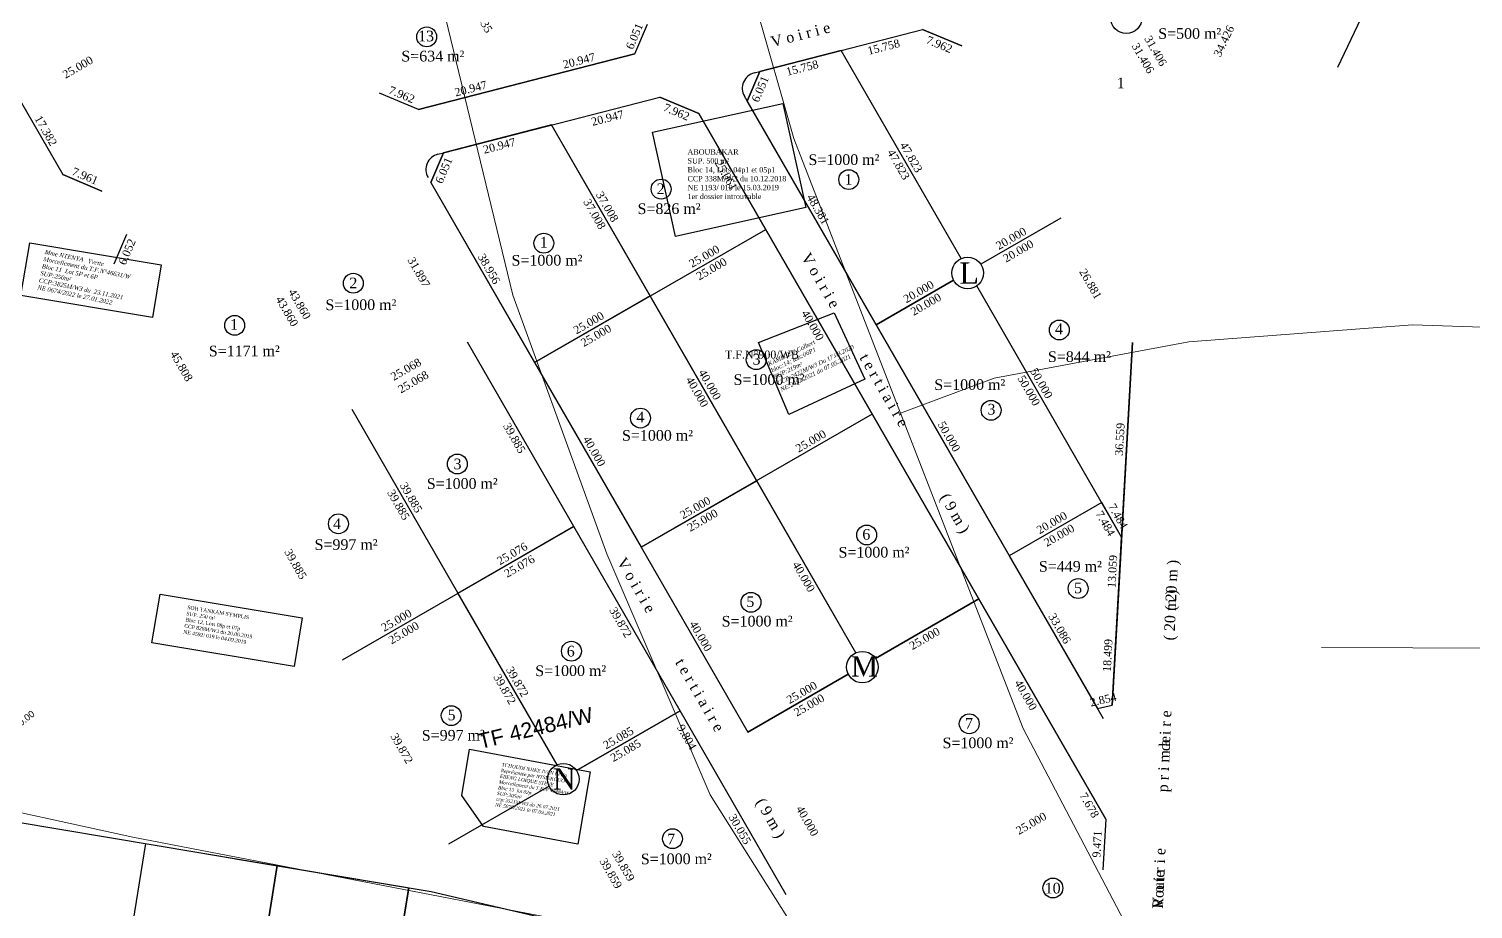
# Model space of a CAD drawing. Header units: millimetres. Extents: x 587399 to 927168, y 438565 to 1444955.
# Drawn here: x 589173 to 589443.7, y 444734.9 to 444899.9 of the extents above; entities that cross this region are included whole.
import ezdxf
from ezdxf.enums import TextEntityAlignment as Align

# ---------------------------------------------------------------- set-up
doc = ezdxf.new("R2010")
doc.units = ezdxf.units.MM
doc.header["$LTSCALE"] = 2
for name, color, linetype in [('Cotation Courbes de niveau', 1, 'Continuous'), ('Cotation Linéaire', 255, 'Continuous'), ('Cotation Surface', 7, 'Continuous'), ('Div_Cont', 1, 'Continuous'), ('ECHANGEUR_PONT', 255, 'Continuous'), ('end maj 26 02 2021', 7, 'Continuous'), ('MAJ AOUT 2021', 7, 'Continuous'), ('MAJ_AVRIL_2021', 7, 'Continuous')]:
    doc.layers.add(name, color=color, linetype=linetype)
doc.layers.add('Numérotation', color=6, linetype='Continuous', lineweight=9)
doc.layers.add('Roads_others', color=24, linetype='Continuous', lineweight=9)
doc.styles.get("Standard").update_dxf_attribs({"font": 'arial.ttf'})
doc.styles.add('Times 1.0', font='times.ttf', dxfattribs={"width": 0.99, "height": 1})
doc.styles.add('Times 1.5', font='times.ttf', dxfattribs={"width": 0.99, "height": 0.75})
doc.styles.add('Times 5.0', font='times.ttf', dxfattribs={"width": 0.99, "height": 2.5})

msp = doc.modelspace()

# ---------------------------------------------------------------- linework, layer by layer
at = {"color": 7}
for p, q in [((589429.254, 444915.595), (589418.341, 444892.657)), ((589429.254, 444915.595), (589418.341, 444892.657)), ((589286.623, 444895.21), (589288.968, 444900.788)), ((589286.623, 444895.21), (589288.968, 444900.788)), ((589286.623, 444895.21), (589288.968, 444900.788)), ((589286.623, 444895.21), (589288.968, 444900.788)), ((589286.623, 444895.21), (589288.968, 444900.788)), ((589310.018, 444891.936), (589340.541, 444899.787)), ((589310.018, 444891.936), (589340.541, 444899.787)), ((589347.88, 444896.701), (589340.541, 444899.787)), ((589347.88, 444896.701), (589340.541, 444899.787)), ((589347.88, 444896.701), (589340.541, 444899.787)), ((589347.88, 444896.701), (589340.541, 444899.787)), ((589347.88, 444896.701), (589340.541, 444899.787)), ((589246.049, 444884.773), (589286.623, 444895.21)), ((589246.049, 444884.773), (589286.623, 444895.21)), ((589246.049, 444884.773), (589286.623, 444895.21)), ((589246.049, 444884.773), (589286.623, 444895.21)), ((589246.049, 444884.773), (589286.623, 444895.21)), ((589347.776, 444856.828), (589325.279, 444895.861)), ((589347.776, 444856.828), (589325.279, 444895.861)), ((589307.673, 444886.358), (589310.018, 444891.936)), ((589307.673, 444886.358), (589310.018, 444891.936)), ((589307.673, 444886.358), (589310.018, 444891.936)), ((589307.673, 444886.358), (589310.018, 444891.936)), ((589307.673, 444886.358), (589310.018, 444891.936)), ((589308.999, 444891.673), (589310.018, 444891.936)), ((589246.049, 444884.773), (589238.71, 444887.859)), ((589246.049, 444884.773), (589238.71, 444887.859)), ((589246.049, 444884.773), (589238.71, 444887.859)), ((589246.049, 444884.773), (589238.71, 444887.859)), ((589246.049, 444884.773), (589238.71, 444887.859)), ((589250.713, 444876.68), (589291.287, 444887.117)), ((589250.713, 444876.68), (589291.287, 444887.117)), ((589298.626, 444884.031), (589291.287, 444887.117)), ((589298.626, 444884.031), (589291.287, 444887.117)), ((589298.626, 444884.031), (589291.287, 444887.117)), ((589298.626, 444884.031), (589291.287, 444887.117)), ((589298.626, 444884.031), (589291.287, 444887.117)), ((589374.438, 444770.515), (589307.147, 444887.27)), ((589373.32, 444772.454), (589307.673, 444886.358)), ((589373.32, 444772.454), (589307.673, 444886.358)), ((589374.896, 444751.697), (589298.626, 444884.031)), ((589374.896, 444751.697), (589298.626, 444884.031)), ((589374.896, 444751.697), (589298.626, 444884.031)), ((589374.896, 444751.697), (589298.626, 444884.031)), ((589374.896, 444751.697), (589298.626, 444884.031)), ((589328.044, 444782.923), (589271, 444881.898)), ((589328.044, 444782.923), (589271, 444881.898)), ((589250.713, 444876.68), (589248.368, 444871.102)), ((589250.713, 444876.68), (589248.368, 444871.102)), ((589250.713, 444876.68), (589248.368, 444871.102)), ((589250.713, 444876.68), (589248.368, 444871.102)), ((589250.713, 444876.68), (589248.368, 444871.102)), ((589249.694, 444876.417), (589250.713, 444876.68)), ((589186.688, 444869.503), (589179.35, 444872.589)), ((589186.688, 444869.503), (589179.35, 444872.589)), ((589186.688, 444869.503), (589179.35, 444872.589)), ((589186.688, 444869.503), (589179.35, 444872.589)), ((589186.688, 444869.503), (589179.35, 444872.589)), ((589189.004, 444855.831), (589191.35, 444861.409)), ((589189.004, 444855.831), (589191.35, 444861.409)), ((589189.004, 444855.831), (589191.35, 444861.409)), ((589189.004, 444855.831), (589191.35, 444861.409)), ((589189.004, 444855.831), (589191.35, 444861.409)), ((589377.864, 444804.623), (589350.719, 444851.722)), ((589377.864, 444804.623), (589350.719, 444851.722)), ((589379.91, 444841.125), (589377.133, 444791.584)), ((589379.91, 444841.125), (589377.133, 444791.584)), ((589379.91, 444841.125), (589377.133, 444791.584)), ((589379.91, 444841.125), (589377.133, 444791.584)), ((589379.91, 444841.125), (589377.133, 444791.584)), ((589377.133, 444791.584), (589376.097, 444773.114)), ((589377.133, 444791.584), (589376.097, 444773.114)), ((589377.133, 444791.584), (589376.097, 444773.114)), ((589377.133, 444791.584), (589376.097, 444773.114)), ((589377.133, 444791.584), (589376.097, 444773.114)), ((589373.32, 444772.454), (589376.097, 444773.114)), ((589373.32, 444772.454), (589376.097, 444773.114)), ((589373.32, 444772.454), (589376.097, 444773.114)), ((589373.32, 444772.454), (589376.097, 444773.114)), ((589373.32, 444772.454), (589376.097, 444773.114)), ((589374.896, 444751.697), (589374.366, 444742.24)), ((589374.896, 444751.697), (589374.366, 444742.24)), ((589374.896, 444751.697), (589374.366, 444742.24)), ((589374.896, 444751.697), (589374.366, 444742.24)), ((589374.896, 444751.697), (589374.366, 444742.24))]:
    msp.add_line(p, q, dxfattribs=at)
for p, q in [((589170.257, 444751.276), (589248.427, 444738.176)), ((589189.062, 444710.872), (589194.913, 444747.144)), ((589213.62, 444706.124), (589219.57, 444743.012)), ((589219.57, 444743.012), (589213.62, 444706.124)), ((589213.62, 444706.124), (589219.57, 444743.012)), ((589236.874, 444693.296), (589244.227, 444738.88)), ((589236.874, 444693.296), (589244.227, 444738.88)), ((589244.226, 444738.876), (589236.874, 444693.296)), ((589248.427, 444738.176), (589306.067, 444724.676))]:
    msp.add_line(p, q)
at = {"color": 1, "lineweight": 30}
for p, q in [((589205.923, 444745.298), (589244.226, 444738.876)), ((589211.747, 444744.291), (589248.427, 444738.176)), ((589248.427, 444738.176), (589306.067, 444724.676))]:
    msp.add_line(p, q, dxfattribs=at)
at = {"color": 7, "flags": 128}
for points in [[(589373.32, 444772.454), (589307.673, 444886.358), (589310.018, 444891.936), (589340.541, 444899.787), (589347.88, 444896.701)], [(589373.32, 444772.454), (589307.673, 444886.358), (589310.018, 444891.936), (589340.541, 444899.787), (589347.88, 444896.701)], [(589286.623, 444895.21), (589246.049, 444884.773)], [(589286.623, 444895.21), (589246.049, 444884.773)], [(589248.368, 444871.102), (589250.713, 444876.68), (589291.287, 444887.117), (589298.626, 444884.031), (589374.896, 444751.697)], [(589248.368, 444871.102), (589250.713, 444876.68), (589291.287, 444887.117), (589298.626, 444884.031), (589374.896, 444751.697)], [(589373.32, 444772.454), (589376.097, 444773.114), (589379.91, 444841.125)], [(589373.32, 444772.454), (589376.097, 444773.114), (589379.91, 444841.125)]]:
    msp.add_lwpolyline(points, dxfattribs=at)
at = {"color": 1, "flags": 128}
msp.add_lwpolyline([(589173.162, 444859.782), (589197.822, 444855.648), (589196.185, 444845.785), (589171.509, 444849.921)], close=True, dxfattribs=at)
msp.add_lwpolyline([(589173.162, 444859.782), (589197.822, 444855.648), (589196.185, 444845.785), (589171.509, 444849.921)], close=True, dxfattribs=at)
msp.add_lwpolyline([(589173.162, 444859.782), (589197.822, 444855.648), (589196.185, 444845.785), (589171.509, 444849.921)], close=True, dxfattribs=at)
at = {"flags": 128}
msp.add_lwpolyline([(589170.258, 444751.285), (589248.427, 444738.172), (589306.062, 444724.671), (589306.807, 444720.706), (589257.977, 444687.356), (589248.457, 444686.906), (589209.647, 444708.316), (589164.237, 444713.956), (589170.257, 444751.276)], dxfattribs=at)
at = {"color": 7}
for centre, radius in [((589378.723, 444902.021), 2.96), ((589378.723, 444902.021), 2.96), ((589247.588, 444898.409), 1.862), ((589247.588, 444898.409), 1.862), ((589326.709, 444871.646), 1.862), ((589326.709, 444871.646), 1.862), ((589291.536, 444869.859), 1.862), ((589291.536, 444869.859), 1.862), ((589269.546, 444859.716), 1.862), ((589269.546, 444859.716), 1.862), ((589349.003, 444854.134), 2.96), ((589349.003, 444854.134), 2.96), ((589233.833, 444852.214), 1.862), ((589233.833, 444852.214), 1.862), ((589211.59, 444844.312), 1.862), ((589211.59, 444844.312), 1.862), ((589366.176, 444843.456), 1.862), ((589366.176, 444843.456), 1.862), ((589309.357, 444837.872), 1.862), ((589309.357, 444837.872), 1.862), ((589353.392, 444828.39), 1.862), ((589353.392, 444828.39), 1.862), ((589287.657, 444826.929), 1.862), ((589287.657, 444826.929), 1.862), ((589253.33, 444818.316), 1.862), ((589253.33, 444818.316), 1.862), ((589231.04, 444807.105), 1.862), ((589231.04, 444807.105), 1.862), ((589330.074, 444805.01), 1.862), ((589330.074, 444805.01), 1.862), ((589369.709, 444794.966), 1.862), ((589369.709, 444794.966), 1.862), ((589308.378, 444792.388), 1.862), ((589308.378, 444792.388), 1.862), ((589274.714, 444783.219), 1.862), ((589274.714, 444783.219), 1.862), ((589329.271, 444780.229), 2.96), ((589329.271, 444780.229), 2.96), ((589252.191, 444771.138), 1.862), ((589252.191, 444771.138), 1.862), ((589349.294, 444769.605), 1.862), ((589349.294, 444769.605), 1.862), ((589273.185, 444759.219), 2.96), ((589273.185, 444759.219), 2.96), ((589293.665, 444748.056), 1.862), ((589293.665, 444748.056), 1.862), ((589364.976, 444738.812), 1.862), ((589364.976, 444738.812), 1.862)]:
    msp.add_circle(centre, radius, dxfattribs=at)
for centre in [(589309.746, 444888.768), (589250.441, 444873.512)]:
    msp.add_arc(centre, 3, 104.42616, 209.95669, dxfattribs=at)
at = {"layer": 'Div_Cont', "color": 7}
for p, q in [((589325.279, 444895.861), (589310.018, 444891.936)), ((589325.279, 444895.861), (589310.018, 444891.936)), ((589310.018, 444891.936), (589307.673, 444886.358)), ((589310.018, 444891.936), (589307.673, 444886.358)), ((589170.673, 444887.651), (589179.35, 444872.589)), ((589170.673, 444887.651), (589179.35, 444872.589)), ((589271, 444881.898), (589250.713, 444876.68)), ((589271, 444881.898), (589250.713, 444876.68)), ((589289.48, 444849.834), (589271, 444881.898)), ((589289.48, 444849.834), (589271, 444881.898)), ((589250.713, 444876.68), (589248.368, 444871.102)), ((589250.713, 444876.68), (589248.368, 444871.102)), ((589179.35, 444872.589), (589186.688, 444869.503)), ((589179.35, 444872.589), (589186.688, 444869.503)), ((589248.368, 444871.102), (589267.82, 444837.351)), ((589248.368, 444871.102), (589267.82, 444837.351)), ((589366.488, 444864.414), (589351.475, 444855.762)), ((589366.488, 444864.414), (589351.475, 444855.762)), ((589267.82, 444837.351), (589311.14, 444862.318)), ((589267.82, 444837.351), (589311.14, 444862.318)), ((589346.355, 444852.811), (589331.832, 444844.44)), ((589346.355, 444852.811), (589331.832, 444844.44)), ((589275.165, 444806.583), (589255.249, 444841.14)), ((589275.165, 444806.583), (589255.249, 444841.14)), ((589233.529, 444828.622), (589271.958, 444761.913)), ((589233.529, 444828.622), (589271.958, 444761.913)), ((589331.114, 444827.662), (589287.794, 444802.695)), ((589331.114, 444827.662), (589287.794, 444802.695)), ((589328.044, 444782.923), (589309.454, 444815.178)), ((589328.044, 444782.923), (589309.454, 444815.178)), ((589374.127, 444811.107), (589356.799, 444801.12)), ((589374.127, 444811.107), (589356.799, 444801.12)), ((589377.864, 444804.623), (589374.127, 444811.107)), ((589377.864, 444804.623), (589374.127, 444811.107)), ((589231.779, 444781.578), (589275.165, 444806.583)), ((589231.779, 444781.578), (589275.165, 444806.583)), ((589287.794, 444802.695), (589307.768, 444768.038)), ((589287.794, 444802.695), (589307.768, 444768.038)), ((589377.133, 444791.584), (589377.864, 444804.623)), ((589377.133, 444791.584), (589377.864, 444804.623)), ((589356.799, 444801.12), (589373.32, 444772.454)), ((589356.799, 444801.12), (589373.32, 444772.454)), ((589331.743, 444781.857), (589351.088, 444793.006)), ((589351.088, 444793.006), (589331.743, 444781.857)), ((589331.743, 444781.857), (589351.088, 444793.006)), ((589351.088, 444793.006), (589331.743, 444781.857)), ((589376.097, 444773.114), (589377.133, 444791.584)), ((589376.097, 444773.114), (589377.133, 444791.584)), ((589307.768, 444768.038), (589326.623, 444778.906)), ((589326.623, 444778.906), (589307.768, 444768.038)), ((589307.768, 444768.038), (589326.623, 444778.906)), ((589326.623, 444778.906), (589307.768, 444768.038)), ((589373.32, 444772.454), (589376.097, 444773.114)), ((589373.32, 444772.454), (589376.097, 444773.114)), ((589295.075, 444772.038), (589275.657, 444760.847)), ((589295.075, 444772.038), (589275.657, 444760.847)), ((589314.978, 444737.504), (589295.075, 444772.038)), ((589314.978, 444737.504), (589295.075, 444772.038)), ((589270.537, 444757.896), (589251.681, 444747.029)), ((589270.537, 444757.896), (589251.681, 444747.029))]:
    msp.add_line(p, q, dxfattribs=at)
at = {"layer": 'Div_Cont', "color": 7, "flags": 128}
for points in [[(589347.776, 444856.828), (589325.279, 444895.861), (589310.018, 444891.936), (589307.673, 444886.358), (589331.832, 444844.44), (589346.355, 444852.811)], [(589347.776, 444856.828), (589325.279, 444895.861), (589310.018, 444891.936), (589307.673, 444886.358), (589331.832, 444844.44), (589346.355, 444852.811)], [(589275.657, 444760.847), (589295.075, 444772.038), (589275.165, 444806.583), (589253.439, 444794.062), (589271.958, 444761.913)], [(589275.657, 444760.847), (589295.075, 444772.038), (589275.165, 444806.583), (589253.439, 444794.062), (589271.958, 444761.913)]]:
    msp.add_lwpolyline(points, dxfattribs=at)
for points in [[(589309.454, 444815.178), (589271, 444881.898), (589250.713, 444876.68), (589248.368, 444871.102), (589287.794, 444802.695)], [(589309.454, 444815.178), (589271, 444881.898), (589250.713, 444876.68), (589248.368, 444871.102), (589287.794, 444802.695)], [(589267.82, 444837.351), (589287.794, 444802.695), (589309.454, 444815.178), (589289.48, 444849.834)], [(589267.82, 444837.351), (589287.794, 444802.695), (589309.454, 444815.178), (589289.48, 444849.834)]]:
    msp.add_lwpolyline(points, close=True, dxfattribs=at)
at = {"layer": 'end maj 26 02 2021', "color": 150, "lineweight": -3, "flags": 128}
for points in [[(589314.332, 444885.935), (589318.651, 444866.406), (589294.241, 444861.007), (589289.922, 444880.535)], [(589314.332, 444885.935), (589318.651, 444866.406), (589294.241, 444861.007), (589289.922, 444880.535)], [(589314.332, 444885.935), (589318.651, 444866.406), (589294.241, 444861.007), (589289.922, 444880.535)], [(589197.616, 444793.917), (589224.25, 444789.485), (589222.717, 444780.352), (589196.091, 444784.817)], [(589197.616, 444793.917), (589224.25, 444789.485), (589222.717, 444780.352), (589196.091, 444784.817)], [(589197.616, 444793.917), (589224.25, 444789.485), (589222.717, 444780.352), (589196.091, 444784.817)]]:
    msp.add_lwpolyline(points, close=True, dxfattribs=at)
at = {"layer": 'MAJ AOUT 2021', "color": 150, "lineweight": -3, "flags": 128}
msp.add_lwpolyline([(589255.612, 444764.872), (589278.218, 444760.628), (589275.936, 444747.012), (589258.245, 444750.332), (589254.154, 444756.184)], close=True, dxfattribs=at)
msp.add_lwpolyline([(589255.612, 444764.872), (589278.218, 444760.628), (589275.936, 444747.012), (589258.245, 444750.332), (589254.154, 444756.184)], close=True, dxfattribs=at)
msp.add_lwpolyline([(589255.612, 444764.872), (589278.218, 444760.628), (589275.936, 444747.012), (589258.245, 444750.332), (589254.154, 444756.184)], close=True, dxfattribs=at)
at = {"layer": 'MAJ_AVRIL_2021', "color": 150, "flags": 128}
msp.add_lwpolyline([(589323.968, 444846.641), (589329.725, 444834.21), (589315.48, 444827.612), (589309.777, 444841.119)], close=True, dxfattribs=at)
msp.add_lwpolyline([(589323.968, 444846.641), (589329.725, 444834.21), (589315.48, 444827.612), (589309.777, 444841.119)], close=True, dxfattribs=at)
msp.add_lwpolyline([(589323.968, 444846.641), (589329.725, 444834.21), (589315.48, 444827.612), (589309.777, 444841.119)], close=True, dxfattribs=at)
at = {"layer": 'Roads_others'}
msp.add_line((589415.356, 444783.89), (589541.012, 444783.418), dxfattribs=at)
for points in [[(589203.808, 445224.088), (589235.749, 445142.039), (589242.029, 445123.562), (589272.744, 445069.468), (589274.837, 445063.258), (589291.58, 444993.763), (589298.16, 444962.717), (589309.23, 444904.458), (589316.404, 444879.327), (589336.404, 444827.876), (589359.398, 444768.746), (589392.375, 444705.789)], [(589232.332, 444981.876), (589250.582, 444904.102), (589263.735, 444849.992), (589281.345, 444801.501), (589300.75, 444756.262), (589322.354, 444721.948)], [(589336.404, 444827.876), (589353.971, 444834.405), (589390.443, 444841.24), (589432.414, 444844.387), (589541.1, 444840.802)], [(589071.904, 444770.685), (589094.689, 444765.379), (589121.191, 444762.298), (589158.12, 444755.835), (589192.52, 444748.318), (589286.333, 444730.226), (589322.354, 444721.948), (589340.831, 444717.71), (589392.375, 444705.789), (589410.374, 444702.103), (589478.871, 444689.889), (589538.726, 444681.37)]]:
    msp.add_lwpolyline(points, dxfattribs=at)

# ---------------------------------------------------------------- texts
at = {"color": 7, "insert": (589176.102, 444858.507), "char_height": 0.81219, "width": 51.2929, "attachment_point": 1, "rotation": 348.29226}
msp.add_mtext('{\\fTimes New Roman|b0|i1|c0|p18;\\C1;Mme NTENYA   Yvette\\PMorcellement du T.F.N°46631/W \\PBloc 11  Lot 5P et 6P\\PSUP:250m²\\PCCP:3825M/W3 du  23.11.2021\\PNE 0674/2022 le 27.01.2022}', dxfattribs=at)
msp.add_mtext('{\\fTimes New Roman|b0|i1|c0|p18;\\C1;Mme NTENYA   Yvette\\PMorcellement du T.F.N°46631/W \\PBloc 11  Lot 5P et 6P\\PSUP:250m²\\PCCP:3825M/W3 du  23.11.2021\\PNE 0674/2022 le 27.01.2022}', dxfattribs=at)
msp.add_mtext('{\\fTimes New Roman|b0|i1|c0|p18;\\C1;Mme NTENYA   Yvette\\PMorcellement du T.F.N°46631/W \\PBloc 11  Lot 5P et 6P\\PSUP:250m²\\PCCP:3825M/W3 du  23.11.2021\\PNE 0674/2022 le 27.01.2022}', dxfattribs=at)
at = {"color": 7, "width": 8.12637, "attachment_point": 1, "style": 'Times 5.0'}
for s, insert, char_height in [('L', (589347.461, 444856.106), 4), ('L', (589347.461, 444856.106), 4), ('M', (589327.139, 444782.258), 3.8), ('M', (589327.139, 444782.258), 3.8), ('N', (589271.217, 444761.253), 4), ('N', (589271.217, 444761.253), 4)]:
    msp.add_mtext(s, dxfattribs=dict(at, insert=insert, char_height=char_height))
at = {"insert": (589261.723, 444762.276), "char_height": 0.65, "width": 43.3422, "attachment_point": 1, "rotation": 350.6178}
msp.add_mtext('\\A1;{\\fTimes New Roman|b0|i1|c0|p18;\\C7;TCHOUDI NJIKE IVAN Kevin\\PReprésentée par NTSIEKOUO\\PEBENG LOIQUE STEVE\\P\\C1;Morcellement du T.F.N°42484/W\\C256;\\PBloc 13  lot 02p\\PSUP:305m²\\Pccp:3521M/W3 du 26.07.2021\\PNE.5876/2021 le 07.09.2021}', dxfattribs=at)
msp.add_mtext('\\A1;{\\fTimes New Roman|b0|i1|c0|p18;\\C7;TCHOUDI NJIKE IVAN Kevin\\PReprésentée par NTSIEKOUO\\PEBENG LOIQUE STEVE\\P\\C1;Morcellement du T.F.N°42484/W\\C256;\\PBloc 13  lot 02p\\PSUP:305m²\\Pccp:3521M/W3 du 26.07.2021\\PNE.5876/2021 le 07.09.2021}', dxfattribs=at)
msp.add_mtext('\\A1;{\\fTimes New Roman|b0|i1|c0|p18;\\C7;TCHOUDI NJIKE IVAN Kevin\\PReprésentée par NTSIEKOUO\\PEBENG LOIQUE STEVE\\P\\C1;Morcellement du T.F.N°42484/W\\C256;\\PBloc 13  lot 02p\\PSUP:305m²\\Pccp:3521M/W3 du 26.07.2021\\PNE.5876/2021 le 07.09.2021}', dxfattribs=at)
at = {"layer": 'Cotation Courbes de niveau', "color": 1}
msp.add_text('40.00', height=1.25, rotation=38.43865, dxfattribs=at).set_placement((589172.139, 444770.362, 40), align=Align.MIDDLE_CENTER)
at = {"layer": 'Cotation Linéaire', "color": 7, "style": 'Times 5.0', "width": 0.99}
for s, rotation, p in [('V o i r i e              t e r t i a i r e                    ( 9 m )', 14.35463, (589312.396, 444896.471)), ('V o i r i e              t e r t i a i r e                    ( 9 m )', 14.35463, (589312.396, 444896.471)), ('V o i r i e              t e r t i a i r e                    ( 9 m )', 300.00169, (589317.722, 444857.183)), ('V o i r i e              t e r t i a i r e                    ( 9 m )', 300.00169, (589317.722, 444857.183)), ('V o i r i e              t e r t i a i r e                    ( 9 m )', 300.00169, (589283.169, 444800.037)), ('V o i r i e              t e r t i a i r e                    ( 9 m )', 300.00169, (589283.169, 444800.037)), ('V o i r i e              p r i m a i r e                         ( 20 m )', 87.54641, (589385.605, 444734.912)), ('Route                              de                        ( 20 m )', 87.54641, (589385.605, 444734.912))]:
    msp.add_text(s, height=2, rotation=rotation, dxfattribs=at).set_placement(p)
for s, rotation, p in [('29.335', 299.95669, (589258.492, 444902.4)), ('29.335', 299.95669, (589258.492, 444902.4)), ('15.758', 14.42616, (589333.06, 444897.243)), ('15.758', 14.42616, (589333.06, 444897.243)), ('7.962', 337.19143, (589343.977, 444897.691)), ('7.962', 337.19143, (589343.977, 444897.691)), ('31.406', 299.95669, (589382.52, 444894.798)), ('31.406', 299.95669, (589382.52, 444894.798)), ('25.000', 29.94495, (589181.804, 444893.371)), ('25.000', 29.94495, (589181.804, 444893.371)), ('15.758', 14.42616, (589317.798, 444893.317)), ('15.758', 14.42616, (589317.798, 444893.317)), ('6.051', 67.19143, (589309.399, 444888.914)), ('6.051', 67.19143, (589309.399, 444888.914)), ('7.962', 337.19143, (589294.724, 444885.021)), ('7.962', 337.19143, (589294.724, 444885.021)), ('20.947', 14.42616, (589281.293, 444883.927)), ('20.947', 14.42616, (589281.293, 444883.927)), ('20.947', 14.42616, (589261.006, 444878.708)), ('20.947', 14.42616, (589261.006, 444878.708)), ('6.051', 67.19143, (589250.094, 444873.658)), ('6.051', 67.19143, (589250.094, 444873.658)), ('25.061', 299.95669, (589304.363, 444872.875)), ('25.061', 299.95669, (589304.363, 444872.875)), ('47.823', 299.95669, (589336.7, 444874.845)), ('47.823', 299.95669, (589336.7, 444874.845)), ('37.008', 299.95669, (589279.72, 444865.567)), ('37.008', 299.95669, (589279.72, 444865.567)), ('6.052', 67.18556, (589190.73, 444858.387)), ('6.052', 67.18556, (589190.73, 444858.387)), ('20.000', 29.95669, (589358.123, 444858.901)), ('20.000', 29.95669, (589358.123, 444858.901)), ('31.897', 299.95669, (589246.765, 444854.658)), ('31.897', 299.95669, (589246.765, 444854.658)), ('25.000', 29.95669, (589300.61, 444855.556)), ('25.000', 29.95669, (589300.61, 444855.556)), ('26.881', 299.95669, (589372.679, 444852.47)), ('26.881', 299.95669, (589372.679, 444852.47)), ('43.860', 299.94495, (589222.063, 444847.325)), ('43.860', 299.94495, (589222.063, 444847.325)), ('20.000', 29.95669, (589340.795, 444848.914)), ('20.000', 29.95669, (589340.795, 444848.914)), ('40.000', 299.95669, (589320.607, 444844.69)), ('40.000', 299.95669, (589320.607, 444844.69)), ('25.000', 29.95669, (589278.95, 444843.073)), ('25.000', 29.95669, (589278.95, 444843.073)), ('25.068', 29.95669, (589244.689, 444834.361)), ('25.068', 29.95669, (589244.689, 444834.361)), ('50.000', 299.95669, (589361.123, 444832.468)), ('50.000', 299.95669, (589361.123, 444832.468)), ('40.000', 299.95669, (589298.947, 444832.207)), ('40.000', 299.95669, (589298.947, 444832.207)), ('39.885', 299.95669, (589264.687, 444823.562)), ('39.885', 299.95669, (589264.687, 444823.562)), ('39.885', 299.94495, (589242.964, 444811.042)), ('39.885', 299.94495, (589242.964, 444811.042)), ('25.000', 29.95669, (589298.924, 444808.417)), ('25.000', 29.95669, (589298.924, 444808.417)), ('7.484', 299.95669, (589375.476, 444807.566)), ('7.484', 299.95669, (589375.476, 444807.566)), ('20.000', 29.95669, (589365.762, 444805.594)), ('20.000', 29.95669, (589365.762, 444805.594)), ('25.076', 29.95669, (589264.601, 444799.803)), ('25.076', 29.95669, (589264.601, 444799.803)), ('40.000', 299.95669, (589318.921, 444797.55)), ('40.000', 299.95669, (589318.921, 444797.55)), ('39.872', 299.95669, (589284.6, 444789.011)), ('39.872', 299.95669, (589284.6, 444789.011)), ('25.000', 29.95669, (589242.908, 444787.3)), ('25.000', 29.95669, (589242.908, 444787.3)), ('25.000', 29.95669, (589340.557, 444786.244)), ('25.000', 29.95669, (589340.557, 444786.244)), ('39.872', 299.94495, (589262.87, 444776.488)), ('39.872', 299.94495, (589262.87, 444776.488)), ('25.000', 29.95669, (589318.897, 444773.76)), ('25.000', 29.95669, (589318.897, 444773.76)), ('40.000', 299.95669, (589360.555, 444775.378)), ('40.000', 299.95669, (589360.555, 444775.378)), ('9.804', 299.95669, (589297.003, 444767.492)), ('9.804', 299.95669, (589297.003, 444767.492)), ('25.085', 29.95669, (589284.508, 444765.256)), ('25.085', 29.95669, (589284.508, 444765.256)), ('7.678', 299.95669, (589372.459, 444754.723)), ('7.678', 299.95669, (589372.459, 444754.723)), ('25.000', 29.95669, (589262.811, 444752.751)), ('25.000', 29.95669, (589262.811, 444752.751)), ('30.055', 299.95669, (589306.954, 444750.225)), ('30.055', 299.95669, (589306.954, 444750.225)), ('25.000', 29.95669, (589360.531, 444751.588)), ('25.000', 29.95669, (589360.531, 444751.588)), ('39.859', 299.94495, (589282.77, 444741.944)), ('39.859', 299.94495, (589282.77, 444741.944))]:
    msp.add_text(s, height=1.5, rotation=rotation, dxfattribs=at).set_placement(p, align=Align.TOP_CENTER)
for s, rotation, p in [('6.051', 67.19143, (589287.215, 444898.243)), ('6.051', 67.19143, (589287.215, 444898.243)), ('34.426', 64.55641, (589397.707, 444897.306)), ('34.426', 64.55641, (589397.707, 444897.306)), ('31.406', 299.95669, (589383.586, 444895.412)), ('31.406', 299.95669, (589383.586, 444895.412)), ('20.947', 14.42616, (589276.322, 444893.211)), ('20.947', 14.42616, (589276.322, 444893.211)), ('7.962', 337.19143, (589242.624, 444886.897)), ('7.962', 337.19143, (589242.624, 444886.897)), ('20.947', 14.42616, (589256.035, 444887.993)), ('20.947', 14.42616, (589256.035, 444887.993)), ('17.382', 299.94495, (589175.557, 444880.435)), ('17.382', 299.94495, (589175.557, 444880.435)), ('47.823', 299.95669, (589337.766, 444875.459)), ('47.823', 299.95669, (589337.766, 444875.459)), ('7.961', 337.18556, (589183.263, 444871.627)), ('7.961', 337.18556, (589183.263, 444871.627)), ('37.008', 299.95669, (589280.786, 444866.181)), ('37.008', 299.95669, (589280.786, 444866.181)), ('48.381', 299.95669, (589320.298, 444865.714)), ('48.381', 299.95669, (589320.298, 444865.714)), ('20.000', 29.95669, (589357.509, 444859.967)), ('20.000', 29.95669, (589357.509, 444859.967)), ('25.000', 29.95669, (589299.996, 444856.622)), ('25.000', 29.95669, (589299.996, 444856.622)), ('38.956', 299.95669, (589258.64, 444854.541)), ('38.956', 299.95669, (589258.64, 444854.541)), ('43.860', 299.94495, (589223.129, 444847.939)), ('43.860', 299.94495, (589223.129, 444847.939)), ('20.000', 29.95669, (589340.181, 444849.98)), ('20.000', 29.95669, (589340.181, 444849.98)), ('25.000', 29.95669, (589278.335, 444844.139)), ('25.000', 29.95669, (589278.335, 444844.139)), ('45.808', 299.94495, (589200.983, 444836.299)), ('45.808', 299.94495, (589200.983, 444836.299)), ('25.068', 29.95669, (589244.074, 444835.427)), ('25.068', 29.95669, (589244.074, 444835.427)), ('40.000', 299.95669, (589300.013, 444832.821)), ('40.000', 299.95669, (589300.013, 444832.821)), ('50.000', 299.95669, (589362.189, 444833.082)), ('50.000', 299.95669, (589362.189, 444833.082)), ('50.000', 299.95669, (589344.861, 444823.095)), ('50.000', 299.95669, (589344.861, 444823.095)), ('25.000', 29.95669, (589319.969, 444821.966)), ('25.000', 29.95669, (589319.969, 444821.966)), ('36.559', 86.79071, (589378.258, 444822.909)), ('36.559', 86.79071, (589378.258, 444822.909)), ('40.000', 299.95669, (589278.353, 444820.337)), ('40.000', 299.95669, (589278.353, 444820.337)), ('39.885', 299.94495, (589244.03, 444811.656)), ('39.885', 299.94495, (589244.03, 444811.656)), ('25.000', 29.95669, (589298.309, 444809.482)), ('25.000', 29.95669, (589298.309, 444809.482)), ('7.484', 299.95669, (589376.541, 444808.18)), ('7.484', 299.95669, (589376.541, 444808.18)), ('20.000', 29.95669, (589365.148, 444806.66)), ('20.000', 29.95669, (589365.148, 444806.66)), ('39.885', 299.94495, (589222.37, 444799.173)), ('39.885', 299.94495, (589222.37, 444799.173)), ('25.076', 29.95669, (589263.987, 444800.869)), ('25.076', 29.95669, (589263.987, 444800.869)), ('13.059', 86.79071, (589376.869, 444798.139)), ('13.059', 86.79071, (589376.869, 444798.139)), ('25.000', 29.95669, (589242.294, 444788.366)), ('25.000', 29.95669, (589242.294, 444788.366)), ('40.000', 299.95669, (589298.327, 444785.681)), ('40.000', 299.95669, (589298.327, 444785.681)), ('33.086', 299.95669, (589365.606, 444787.102)), ('33.086', 299.95669, (589365.606, 444787.102)), ('18.499', 86.79046, (589375.986, 444782.385)), ('18.499', 86.79046, (589375.986, 444782.385)), ('39.872', 299.94495, (589263.936, 444777.102)), ('39.872', 299.94495, (589263.936, 444777.102)), ('25.000', 29.95669, (589318.283, 444774.826)), ('25.000', 29.95669, (589318.283, 444774.826)), ('2.854', 13.37357, (589374.563, 444773.398)), ('2.854', 13.37357, (589374.563, 444773.398)), ('39.872', 299.94495, (589242.276, 444764.618)), ('39.872', 299.94495, (589242.276, 444764.618)), ('25.085', 29.95669, (589283.893, 444766.321)), ('25.085', 29.95669, (589283.893, 444766.321)), ('25.000', 29.95669, (589262.197, 444753.817)), ('25.000', 29.95669, (589262.197, 444753.817)), ('40.000', 299.95669, (589318.301, 444751.025)), ('40.000', 299.95669, (589318.301, 444751.025)), ('9.471', 86.79046, (589374.002, 444747.004)), ('9.471', 86.79046, (589374.002, 444747.004)), ('39.859', 299.94495, (589283.836, 444742.558)), ('39.859', 299.94495, (589283.836, 444742.558))]:
    msp.add_text(s, height=1.5, rotation=rotation, dxfattribs=at).set_placement(p, align=Align.CENTER)
at = {"layer": 'Cotation Surface', "color": 7, "style": 'Times 5.0', "width": 0.99}
for s, rotation, p in [('S=500 m²', 0.17786, (589390.626, 444899.051)), ('S=634 m²', 0.17786, (589248.743, 444894.808)), ('S=1000 m²', 0.17786, (589325.8, 444875.393)), ('S=826 m²', 0.17786, (589293.025, 444866.198)), ('S=1000 m²', 0.17786, (589270.14, 444856.524)), ('S=1000 m²', 0.17786, (589235.25, 444848.185)), ('S=1171 m²', 0.17786, (589213.391, 444839.518)), ('S=844 m²', 0.17786, (589369.949, 444838.46)), ('S=1000 m²', 0.17786, (589311.773, 444834.162)), ('S=1000 m²', 0.17786, (589349.393, 444833.21)), ('S=1000 m²', 0.17786, (589290.859, 444823.691)), ('S=1000 m²', 0.17786, (589254.253, 444814.657)), ('S=997 m²', 0.17786, (589232.48, 444803.216)), ('S=1000 m²', 0.17786, (589331.437, 444801.78)), ('S=449 m²', 0.17784, (589368.254, 444799.133)), ('S=1000 m²', 0.17786, (589309.54, 444788.852)), ('S=1000 m²', 0.17786, (589274.583, 444779.565)), ('S=997 m²', 0.17786, (589252.57, 444767.454)), ('S=1000 m²', 0.17786, (589350.937, 444766.033)), ('S=1000 m²', 0.17786, (589294.379, 444744.279))]:
    msp.add_text(s, height=2, rotation=rotation, dxfattribs=at).set_placement(p, align=Align.MIDDLE_CENTER)
at = {"layer": 'ECHANGEUR_PONT', "linetype": 'ByBlock', "lineweight": -3, "ltscale": 0.0014, "insert": (589303.509, 444839.583), "char_height": 1.5, "width": 10.477, "attachment_point": 1, "style": 'Times 1.5'}
msp.add_mtext('{\\C1;T.F.N°900/WB}', dxfattribs=at)
msp.add_mtext('{\\C1;T.F.N°900/WB}', dxfattribs=at)
msp.add_mtext('{\\C1;T.F.N°900/WB}', dxfattribs=at)
at = {"layer": 'end maj 26 02 2021', "color": 1, "linetype": 'ByBlock'}
msp.add_text('TF 42484/W', height=2.8609, rotation=13.5, dxfattribs=at).set_placement((589257.626, 444764.874))
msp.add_text('TF 42484/W', height=2.8609, rotation=13.5, dxfattribs=at).set_placement((589257.626, 444764.874))
msp.add_text('TF 42484/W', height=2.8609, rotation=13.5, dxfattribs=at).set_placement((589257.626, 444764.874))
at = {"layer": 'end maj 26 02 2021', "color": 150, "linetype": 'ByBlock', "lineweight": -3, "ltscale": 0.0014, "insert": (589296.479, 444877.327), "char_height": 1, "width": 38.50554, "attachment_point": 1, "style": 'Times 1.0'}
msp.add_mtext('{\\C256;ABOUBAKAR\\PSUP. 500 m²\\PBloc 14, Lots 04p1 et 05p1\\PCCP 338M/W3 du 10.12.2018\\PNE 1193/ 019 le 15.03.2019\\P\\C1;1er dossier introuvable}', dxfattribs=at)
msp.add_mtext('{\\C256;ABOUBAKAR\\PSUP. 500 m²\\PBloc 14, Lots 04p1 et 05p1\\PCCP 338M/W3 du 10.12.2018\\PNE 1193/ 019 le 15.03.2019\\P\\C1;1er dossier introuvable}', dxfattribs=at)
msp.add_mtext('{\\C256;ABOUBAKAR\\PSUP. 500 m²\\PBloc 14, Lots 04p1 et 05p1\\PCCP 338M/W3 du 10.12.2018\\PNE 1193/ 019 le 15.03.2019\\P\\C1;1er dossier introuvable}', dxfattribs=at)
at = {"layer": 'end maj 26 02 2021', "color": 150, "linetype": 'ByBlock', "lineweight": -3, "ltscale": 0.0014, "insert": (589202.791, 444791.792), "char_height": 0.69669, "width": 25.38568, "attachment_point": 1, "rotation": 350.64146, "style": 'Times 1.0'}
msp.add_mtext('{\\C256;SOH TANKAM SYMPLIS\\PSUP. 250 m²\\PBloc 12, Lots 08p et 07p\\PCCP 828M/W3 du 20.06.2019\\PNE 4592/ 019 le 04.09.2019}', dxfattribs=at)
msp.add_mtext('{\\C256;SOH TANKAM SYMPLIS\\PSUP. 250 m²\\PBloc 12, Lots 08p et 07p\\PCCP 828M/W3 du 20.06.2019\\PNE 4592/ 019 le 04.09.2019}', dxfattribs=at)
msp.add_mtext('{\\C256;SOH TANKAM SYMPLIS\\PSUP. 250 m²\\PBloc 12, Lots 08p et 07p\\PCCP 828M/W3 du 20.06.2019\\PNE 4592/ 019 le 04.09.2019}', dxfattribs=at)
at = {"layer": 'MAJ_AVRIL_2021', "color": 7, "insert": (589311.444, 444837.404), "char_height": 0.8, "width": 41.4851, "attachment_point": 1, "rotation": 25.9051}
msp.add_mtext('\\A1;{\\fTimes New Roman|b0|i1|c0|p18;KAMDJEU Colbert\\Pbloc:14; lots:06P1\\PSUP:219m²\\PCCP:2422M/W3 Du 17.09.2020\\PNE:2452/2021 du 07.05.2021}', dxfattribs=at)
msp.add_mtext('\\A1;{\\fTimes New Roman|b0|i1|c0|p18;KAMDJEU Colbert\\Pbloc:14; lots:06P1\\PSUP:219m²\\PCCP:2422M/W3 Du 17.09.2020\\PNE:2452/2021 du 07.05.2021}', dxfattribs=at)
msp.add_mtext('\\A1;{\\fTimes New Roman|b0|i1|c0|p18;KAMDJEU Colbert\\Pbloc:14; lots:06P1\\PSUP:219m²\\PCCP:2422M/W3 Du 17.09.2020\\PNE:2452/2021 du 07.05.2021}', dxfattribs=at)
at = {"layer": 'Numérotation', "color": 7, "style": 'Times 5.0', "width": 0.99}
for s, p in [('13', (589247.465, 444898.563)), ('13', (589247.465, 444898.563)), ('1', (589377.697, 444889.77)), ('1', (589377.697, 444889.77)), ('1', (589326.669, 444871.701)), ('1', (589326.669, 444871.701)), ('2', (589291.447, 444869.936)), ('2', (589291.447, 444869.936)), ('1', (589269.532, 444859.918)), ('1', (589269.532, 444859.918)), ('2', (589233.844, 444852.274)), ('2', (589233.844, 444852.274)), ('1', (589211.47, 444844.516)), ('1', (589211.47, 444844.516)), ('4', (589366.109, 444843.665)), ('4', (589366.109, 444843.665)), ('3', (589309.427, 444837.954)), ('3', (589309.427, 444837.954)), ('3', (589353.453, 444828.589)), ('3', (589353.453, 444828.589)), ('4', (589287.661, 444827.153)), ('4', (589287.661, 444827.153)), ('3', (589253.369, 444818.333)), ('3', (589253.369, 444818.333)), ('4', (589230.785, 444807.111)), ('4', (589230.785, 444807.111)), ('6', (589330.003, 444805.137)), ('6', (589330.003, 444805.137)), ('5', (589369.697, 444795.075)), ('5', (589369.697, 444795.075)), ('5', (589308.25, 444792.494)), ('5', (589308.25, 444792.494)), ('6', (589274.592, 444783.222)), ('6', (589274.592, 444783.222)), ('5', (589252.25, 444771.257)), ('5', (589252.25, 444771.257)), ('7', (589349.245, 444769.677)), ('7', (589349.245, 444769.677)), ('7', (589293.413, 444748.004)), ('7', (589293.413, 444748.004)), ('10', (589364.928, 444738.794)), ('10', (589364.928, 444738.794))]:
    msp.add_text(s, height=2, dxfattribs=at).set_placement(p, align=Align.MIDDLE)

doc.saveas('drawing.dxf')
